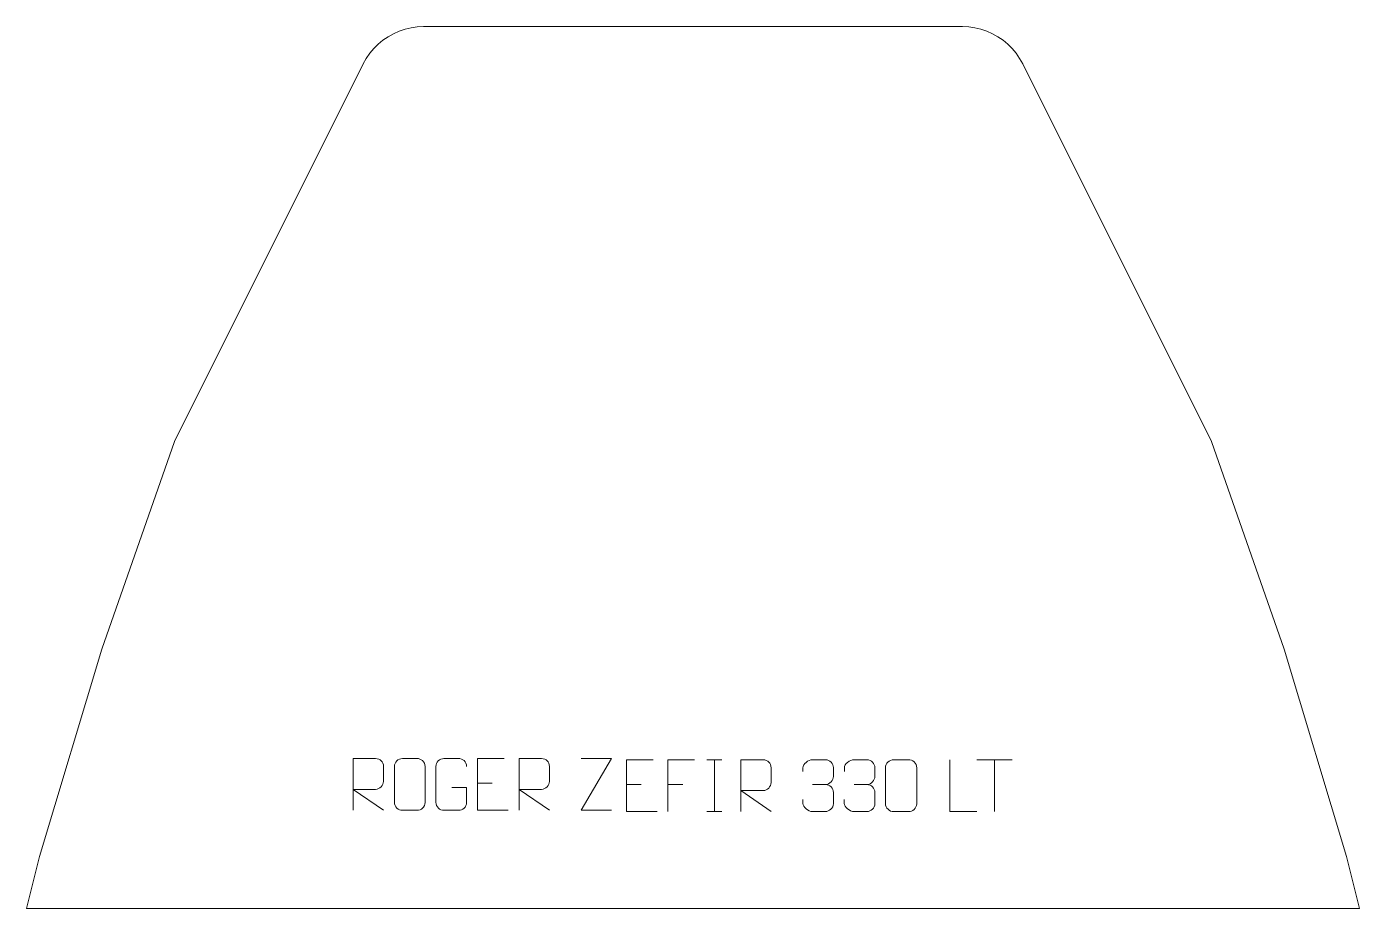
# Model space of a CAD drawing. Header units: millimetres. Extents: x -321 to 321, y 1002 to 1427.
import ezdxf

# ---------------------------------------------------------------- set-up
doc = ezdxf.new("R2010")
doc.units = ezdxf.units.MM
doc.header["$MEASUREMENT"] = 0
doc.layers.add('layer 1', color=7, linetype='Continuous')

msp = doc.modelspace()

# ---------------------------------------------------------------- linework, layer by layer
at = {"layer": 'layer 1', "color": 242, "lineweight": 9}
msp.add_open_spline([(-129.9997, 1427.4991), (-129.9997, 1427.4991), (129.9997, 1427.4991), (129.9997, 1427.4991), (129.9997, 1427.4991), (129.9997, 1427.4991), (132.9813, 1427.3607), (132.9813, 1427.3607), (132.9813, 1427.3607), (132.9813, 1427.3607), (135.9374, 1426.9492), (135.9374, 1426.9492), (135.9374, 1426.9492), (135.9374, 1426.9492), (138.8424, 1426.2674), (138.8424, 1426.2674), (138.8424, 1426.2674), (138.8424, 1426.2674), (141.6733, 1425.3196), (141.6733, 1425.3196), (141.6733, 1425.3196), (141.6733, 1425.3196), (144.4041, 1424.1168), (144.4041, 1424.1168), (144.4041, 1424.1168), (144.4041, 1424.1168), (147.0123, 1422.6651), (147.0123, 1422.6651), (147.0123, 1422.6651), (147.0123, 1422.6651), (149.4766, 1420.9812), (149.4766, 1420.9812), (149.4766, 1420.9812), (149.4766, 1420.9812), (151.7749, 1419.0761), (151.7749, 1419.0761), (151.7749, 1419.0761), (151.7749, 1419.0761), (153.8871, 1416.9688), (153.8871, 1416.9688), (153.8871, 1416.9688), (153.8871, 1416.9688), (155.7978, 1414.6746), (155.7978, 1414.6746), (155.7978, 1414.6746), (155.7978, 1414.6746), (157.4869, 1412.2155), (157.4869, 1412.2155), (157.4869, 1412.2155), (157.4869, 1412.2155), (158.9442, 1409.61), (158.9442, 1409.61), (158.9442, 1409.61), (158.9442, 1409.61), (250.0003, 1227.499), (250.0003, 1227.499), (250.0003, 1227.499), (250.0003, 1227.499), (284.9995, 1127.499), (284.9995, 1127.499), (284.9995, 1127.499), (284.9995, 1127.499), (314.9999, 1027.4986), (314.9999, 1027.4986), (314.9999, 1027.4986), (314.9999, 1027.4986), (321.2498, 1002.4996), (321.2498, 1002.4996), (321.2498, 1002.4996), (321.2498, 1002.4996), (-321.2498, 1002.4996), (-321.2498, 1002.4996), (-321.2498, 1002.4996), (-321.2498, 1002.4996), (-314.9999, 1027.4986), (-314.9999, 1027.4986), (-314.9999, 1027.4986), (-314.9999, 1027.4986), (-285.0006, 1127.499), (-285.0006, 1127.499), (-285.0006, 1127.499), (-285.0006, 1127.499), (-250.0003, 1227.499), (-250.0003, 1227.499), (-250.0003, 1227.499), (-250.0003, 1227.499), (-158.9442, 1409.61), (-158.9442, 1409.61), (-158.9442, 1409.61), (-158.9442, 1409.61), (-157.4884, 1412.2155), (-157.4884, 1412.2155), (-157.4884, 1412.2155), (-157.4884, 1412.2155), (-155.7978, 1414.6746), (-155.7978, 1414.6746), (-155.7978, 1414.6746), (-155.7978, 1414.6746), (-153.8875, 1416.9688), (-153.8875, 1416.9688), (-153.8875, 1416.9688), (-153.8875, 1416.9688), (-151.7749, 1419.0761), (-151.7749, 1419.0761), (-151.7749, 1419.0761), (-151.7749, 1419.0761), (-149.4766, 1420.9812), (-149.4766, 1420.9812), (-149.4766, 1420.9812), (-149.4766, 1420.9812), (-147.0134, 1422.6651), (-147.0134, 1422.6651), (-147.0134, 1422.6651), (-147.0134, 1422.6651), (-144.4041, 1424.1168), (-144.4041, 1424.1168), (-144.4041, 1424.1168), (-144.4041, 1424.1168), (-141.6733, 1425.3196), (-141.6733, 1425.3196), (-141.6733, 1425.3196), (-141.6733, 1425.3196), (-138.8435, 1426.2674), (-138.8435, 1426.2674), (-138.8435, 1426.2674), (-138.8435, 1426.2674), (-135.9374, 1426.9492), (-135.9374, 1426.9492), (-135.9374, 1426.9492), (-135.9374, 1426.9492), (-132.9813, 1427.3607), (-132.9813, 1427.3607), (-132.9813, 1427.3607), (-132.9813, 1427.3607), (-129.9997, 1427.4991), (-129.9997, 1427.4991)], degree=3, knots=[0, 0, 0, 0, 0.02857143, 0.02857143, 0.02857143, 0.02857143, 0.05714286, 0.05714286, 0.05714286, 0.05714286, 0.08571429, 0.08571429, 0.08571429, 0.08571429, 0.11428571, 0.11428571, 0.11428571, 0.11428571, 0.14285714, 0.14285714, 0.14285714, 0.14285714, 0.17142857, 0.17142857, 0.17142857, 0.17142857, 0.2, 0.2, 0.2, 0.2, 0.22857143, 0.22857143, 0.22857143, 0.22857143, 0.25714286, 0.25714286, 0.25714286, 0.25714286, 0.28571429, 0.28571429, 0.28571429, 0.28571429, 0.31428571, 0.31428571, 0.31428571, 0.31428571, 0.34285714, 0.34285714, 0.34285714, 0.34285714, 0.37142857, 0.37142857, 0.37142857, 0.37142857, 0.4, 0.4, 0.4, 0.4, 0.42857143, 0.42857143, 0.42857143, 0.42857143, 0.45714286, 0.45714286, 0.45714286, 0.45714286, 0.48571429, 0.48571429, 0.48571429, 0.48571429, 0.51428571, 0.51428571, 0.51428571, 0.51428571, 0.54285714, 0.54285714, 0.54285714, 0.54285714, 0.57142857, 0.57142857, 0.57142857, 0.57142857, 0.6, 0.6, 0.6, 0.6, 0.62857143, 0.62857143, 0.62857143, 0.62857143, 0.65714286, 0.65714286, 0.65714286, 0.65714286, 0.68571429, 0.68571429, 0.68571429, 0.68571429, 0.71428571, 0.71428571, 0.71428571, 0.71428571, 0.74285714, 0.74285714, 0.74285714, 0.74285714, 0.77142857, 0.77142857, 0.77142857, 0.77142857, 0.8, 0.8, 0.8, 0.8, 0.82857143, 0.82857143, 0.82857143, 0.82857143, 0.85714286, 0.85714286, 0.85714286, 0.85714286, 0.88571429, 0.88571429, 0.88571429, 0.88571429, 0.91428571, 0.91428571, 0.91428571, 0.91428571, 0.94285714, 0.94285714, 0.94285714, 0.94285714, 1, 1, 1, 1], dxfattribs=at)
at = {"layer": 'layer 1', "color": 250, "lineweight": 9}
for points, knots in [([(-163.8724, 1049.7522), (-163.8724, 1049.7522), (-163.8724, 1074.7057), (-163.8724, 1074.7057), (-163.8724, 1074.7057), (-160.2776, 1074.7057), (-156.6821, 1074.7057), (-153.0869, 1074.7057), (-153.0869, 1074.7057), (-150.7616, 1074.668), (-149.2043, 1073.178), (-149.2084, 1070.8116), (-149.2084, 1070.8116), (-149.2088, 1068.7761), (-149.2088, 1065.7167), (-149.2084, 1063.6807), (-149.2084, 1063.6807), (-149.2149, 1061.8052), (-151.0272, 1059.8634), (-153.0367, 1059.8443), (-153.0367, 1059.8443), (-153.0367, 1059.8443), (-163.8724, 1059.8443), (-163.8724, 1059.8443), (-163.8724, 1059.8443), (-163.8724, 1059.8443), (-149.2177, 1049.7522), (-149.2177, 1049.7522)], [0, 0, 0, 0, 0.125, 0.125, 0.125, 0.125, 0.25, 0.25, 0.25, 0.25, 0.375, 0.375, 0.375, 0.375, 0.5, 0.5, 0.5, 0.5, 0.625, 0.625, 0.625, 0.625, 0.75, 0.75, 0.75, 0.75, 1, 1, 1, 1]), ([(-140.06, 1074.7054), (-137.7343, 1074.7054), (-135.4082, 1074.7054), (-133.0821, 1074.7054), (-133.0821, 1074.7054), (-131.1355, 1074.741), (-129.1441, 1073.2494), (-129.1174, 1070.8118), (-129.1174, 1070.8118), (-129.1178, 1065.0649), (-129.1178, 1059.3176), (-129.1174, 1053.5699), (-129.1174, 1053.5699), (-129.2572, 1051.2465), (-130.9344, 1049.7669), (-133.0821, 1049.7561), (-133.0821, 1049.7561), (-135.414, 1049.7565), (-137.7459, 1049.7565), (-140.0774, 1049.7561), (-140.0774, 1049.7561), (-142.0024, 1049.6507), (-143.9745, 1051.5352), (-143.9633, 1053.5525), (-143.9633, 1053.5525), (-143.963, 1059.3226), (-143.963, 1065.0923), (-143.9633, 1070.8616), (-143.9633, 1070.8616), (-143.9591, 1072.9997), (-142.2124, 1074.7189), (-140.06, 1074.7054)], [0, 0, 0, 0, 0.11111111, 0.11111111, 0.11111111, 0.11111111, 0.22222222, 0.22222222, 0.22222222, 0.22222222, 0.33333333, 0.33333333, 0.33333333, 0.33333333, 0.44444444, 0.44444444, 0.44444444, 0.44444444, 0.55555556, 0.55555556, 0.55555556, 0.55555556, 0.66666667, 0.66666667, 0.66666667, 0.66666667, 0.77777778, 0.77777778, 0.77777778, 0.77777778, 1, 1, 1, 1]), ([(-116.2855, 1060.7379), (-116.2855, 1060.7379), (-109.1174, 1060.7379), (-109.1174, 1060.7379), (-109.1174, 1060.7379), (-109.1174, 1060.7379), (-109.1174, 1053.5698), (-109.1174, 1053.5698), (-109.1174, 1053.5698), (-109.2571, 1051.2464), (-110.9343, 1049.7668), (-113.0821, 1049.756), (-113.0821, 1049.756), (-115.4139, 1049.7564), (-117.7459, 1049.7564), (-120.0774, 1049.756), (-120.0774, 1049.756), (-122.0023, 1049.6506), (-123.9745, 1051.5351), (-123.9633, 1053.5524), (-123.9633, 1053.5524), (-123.9629, 1059.3225), (-123.9629, 1065.0922), (-123.9633, 1070.8615), (-123.9633, 1070.8615), (-123.9591, 1072.9996), (-122.2123, 1074.7188), (-120.06, 1074.7054), (-120.06, 1074.7054), (-117.7343, 1074.7054), (-115.4082, 1074.7054), (-113.0821, 1074.7054), (-113.0821, 1074.7054), (-111.1354, 1074.7408), (-109.144, 1073.2493), (-109.1174, 1070.8116)], [0, 0, 0, 0, 0.1, 0.1, 0.1, 0.1, 0.2, 0.2, 0.2, 0.2, 0.3, 0.3, 0.3, 0.3, 0.4, 0.4, 0.4, 0.4, 0.5, 0.5, 0.5, 0.5, 0.6, 0.6, 0.6, 0.6, 0.7, 0.7, 0.7, 0.7, 0.8, 0.8, 0.8, 0.8, 1, 1, 1, 1]), ([(-91.0994, 1074.7057), (-91.0994, 1074.7057), (-103.9733, 1074.7057), (-103.9733, 1074.7057), (-103.9733, 1074.7057), (-103.9733, 1074.7057), (-103.9733, 1049.7521), (-103.9733, 1049.7521), (-103.9733, 1049.7521), (-103.9733, 1049.7521), (-89.1075, 1049.7521), (-89.1075, 1049.7521)], [0, 0, 0, 0, 0.25, 0.25, 0.25, 0.25, 0.5, 0.5, 0.5, 0.5, 1, 1, 1, 1]), ([(-83.8724, 1049.7522), (-83.8724, 1049.7522), (-83.8724, 1074.7057), (-83.8724, 1074.7057), (-83.8724, 1074.7057), (-80.2776, 1074.7057), (-76.6821, 1074.7057), (-73.0869, 1074.7057), (-73.0869, 1074.7057), (-70.7616, 1074.668), (-69.2043, 1073.178), (-69.2084, 1070.8116), (-69.2084, 1070.8116), (-69.2088, 1068.7761), (-69.2088, 1065.7167), (-69.2084, 1063.6807), (-69.2084, 1063.6807), (-69.2149, 1061.8052), (-71.0272, 1059.8634), (-73.0367, 1059.8443), (-73.0367, 1059.8443), (-73.0367, 1059.8443), (-83.8724, 1059.8443), (-83.8724, 1059.8443), (-83.8724, 1059.8443), (-83.8724, 1059.8443), (-69.2177, 1049.7522), (-69.2177, 1049.7522)], [0, 0, 0, 0, 0.125, 0.125, 0.125, 0.125, 0.25, 0.25, 0.25, 0.25, 0.375, 0.375, 0.375, 0.375, 0.5, 0.5, 0.5, 0.5, 0.625, 0.625, 0.625, 0.625, 0.75, 0.75, 0.75, 0.75, 1, 1, 1, 1]), ([(-39.2429, 1049.7502), (-39.2429, 1049.7502), (-53.8619, 1049.7502), (-53.8619, 1049.7502), (-53.8619, 1049.7502), (-53.8619, 1049.7502), (-39.2186, 1074.7076), (-39.2186, 1074.7076), (-39.2186, 1074.7076), (-39.2186, 1074.7076), (-53.8619, 1074.7076), (-53.8619, 1074.7076)], [0, 0, 0, 0, 0.25, 0.25, 0.25, 0.25, 0.5, 0.5, 0.5, 0.5, 1, 1, 1, 1]), ([(-19.2504, 1074.1086), (-19.2504, 1074.1086), (-32.1243, 1074.1086), (-32.1243, 1074.1086), (-32.1243, 1074.1086), (-32.1243, 1074.1086), (-32.1243, 1049.155), (-32.1243, 1049.155), (-32.1243, 1049.155), (-32.1243, 1049.155), (-17.2585, 1049.155), (-17.2585, 1049.155)], [0, 0, 0, 0, 0.25, 0.25, 0.25, 0.25, 0.5, 0.5, 0.5, 0.5, 1, 1, 1, 1]), ([(0.7497, 1074.1086), (0.7497, 1074.1086), (-12.1243, 1074.1086), (-12.1243, 1074.1086), (-12.1243, 1074.1086), (-12.1243, 1074.1086), (-12.1243, 1049.155), (-12.1243, 1049.155)], [0, 0, 0, 0, 0.33333333, 0.33333333, 0.33333333, 0.33333333, 1, 1, 1, 1]), ([(22.9807, 1049.1551), (22.9807, 1049.1551), (22.9807, 1074.1086), (22.9807, 1074.1086), (22.9807, 1074.1086), (26.5755, 1074.1086), (30.171, 1074.1086), (33.7662, 1074.1086), (33.7662, 1074.1086), (36.0915, 1074.0709), (37.6488, 1072.5809), (37.6447, 1070.2145), (37.6447, 1070.2145), (37.6443, 1068.179), (37.6443, 1065.1196), (37.6447, 1063.0836), (37.6447, 1063.0836), (37.6382, 1061.2081), (35.8259, 1059.2663), (33.8164, 1059.2472), (33.8164, 1059.2472), (33.8164, 1059.2472), (22.9807, 1059.2472), (22.9807, 1059.2472), (22.9807, 1059.2472), (22.9807, 1059.2472), (37.6354, 1049.1551), (37.6354, 1049.1551)], [0, 0, 0, 0, 0.125, 0.125, 0.125, 0.125, 0.25, 0.25, 0.25, 0.25, 0.375, 0.375, 0.375, 0.375, 0.5, 0.5, 0.5, 0.5, 0.625, 0.625, 0.625, 0.625, 0.75, 0.75, 0.75, 0.75, 1, 1, 1, 1]), ([(52.9655, 1068.4139), (52.9655, 1068.4139), (52.9655, 1070.2711), (52.9655, 1070.2711), (52.9655, 1070.2711), (52.9512, 1072.013), (55.6157, 1074.1311), (57.6748, 1074.1084), (57.6748, 1074.1084), (59.7389, 1074.1084), (61.8029, 1074.1084), (63.8666, 1074.1084), (63.8666, 1074.1084), (66.0611, 1074.1172), (67.6594, 1072.2704), (67.7038, 1070.3583), (67.7038, 1070.3583), (67.7034, 1068.9232), (67.7034, 1067.4881), (67.7038, 1066.0526), (67.7038, 1066.0526), (67.6552, 1064.3991), (66.0526, 1062.1691), (63.8543, 1062.1791), (63.8543, 1062.1791), (66.058, 1062.1679), (67.666, 1060.3647), (67.72, 1058.3052), (67.72, 1058.3052), (67.7196, 1056.5205), (67.7196, 1054.7358), (67.72, 1052.9507), (67.72, 1052.9507), (67.7301, 1050.8893), (65.6752, 1049.1262), (63.8543, 1049.1343), (63.8543, 1049.1343), (61.789, 1049.1346), (59.7238, 1049.1346), (57.6582, 1049.1343), (57.6582, 1049.1343), (55.4896, 1049.1458), (52.9586, 1051.546), (52.94, 1053.0078), (52.94, 1053.0078), (52.94, 1053.0078), (52.94, 1054.9164), (52.94, 1054.9164)], [0, 0, 0, 0, 0.07692308, 0.07692308, 0.07692308, 0.07692308, 0.15384615, 0.15384615, 0.15384615, 0.15384615, 0.23076923, 0.23076923, 0.23076923, 0.23076923, 0.30769231, 0.30769231, 0.30769231, 0.30769231, 0.38461538, 0.38461538, 0.38461538, 0.38461538, 0.46153846, 0.46153846, 0.46153846, 0.46153846, 0.53846154, 0.53846154, 0.53846154, 0.53846154, 0.61538462, 0.61538462, 0.61538462, 0.61538462, 0.69230769, 0.69230769, 0.69230769, 0.69230769, 0.76923077, 0.76923077, 0.76923077, 0.76923077, 0.84615385, 0.84615385, 0.84615385, 0.84615385, 1, 1, 1, 1]), ([(72.9655, 1068.4139), (72.9655, 1068.4139), (72.9655, 1070.2711), (72.9655, 1070.2711), (72.9655, 1070.2711), (72.9512, 1072.013), (75.6157, 1074.1311), (77.6748, 1074.1084), (77.6748, 1074.1084), (79.7389, 1074.1084), (81.8029, 1074.1084), (83.8666, 1074.1084), (83.8666, 1074.1084), (86.0611, 1074.1172), (87.6594, 1072.2704), (87.7038, 1070.3583), (87.7038, 1070.3583), (87.7034, 1068.9232), (87.7034, 1067.4881), (87.7038, 1066.0526), (87.7038, 1066.0526), (87.6552, 1064.3991), (86.0526, 1062.1691), (83.8543, 1062.1791), (83.8543, 1062.1791), (86.058, 1062.1679), (87.666, 1060.3647), (87.72, 1058.3052), (87.72, 1058.3052), (87.7196, 1056.5205), (87.7196, 1054.7358), (87.72, 1052.9507), (87.72, 1052.9507), (87.7301, 1050.8893), (85.6752, 1049.1262), (83.8543, 1049.1343), (83.8543, 1049.1343), (81.789, 1049.1346), (79.7238, 1049.1346), (77.6582, 1049.1343), (77.6582, 1049.1343), (75.4896, 1049.1458), (72.9586, 1051.546), (72.94, 1053.0078), (72.94, 1053.0078), (72.94, 1053.0078), (72.94, 1054.9164), (72.94, 1054.9164)], [0, 0, 0, 0, 0.07692308, 0.07692308, 0.07692308, 0.07692308, 0.15384615, 0.15384615, 0.15384615, 0.15384615, 0.23076923, 0.23076923, 0.23076923, 0.23076923, 0.30769231, 0.30769231, 0.30769231, 0.30769231, 0.38461538, 0.38461538, 0.38461538, 0.38461538, 0.46153846, 0.46153846, 0.46153846, 0.46153846, 0.53846154, 0.53846154, 0.53846154, 0.53846154, 0.61538462, 0.61538462, 0.61538462, 0.61538462, 0.69230769, 0.69230769, 0.69230769, 0.69230769, 0.76923077, 0.76923077, 0.76923077, 0.76923077, 0.84615385, 0.84615385, 0.84615385, 0.84615385, 1, 1, 1, 1]), ([(96.7493, 1074.1207), (99.1154, 1074.1207), (101.4819, 1074.1207), (103.8484, 1074.1207), (103.8484, 1074.1207), (105.8289, 1074.1563), (107.8549, 1072.662), (107.882, 1070.2199), (107.882, 1070.2199), (107.8816, 1064.4625), (107.8816, 1058.7047), (107.882, 1052.9465), (107.882, 1052.9465), (107.7399, 1050.6189), (106.0335, 1049.1366), (103.8484, 1049.1258), (103.8484, 1049.1258), (101.476, 1049.1262), (99.1036, 1049.1262), (96.7316, 1049.1258), (96.7316, 1049.1258), (94.7731, 1049.0202), (92.7667, 1050.9081), (92.7781, 1052.9291), (92.7781, 1052.9291), (92.7785, 1058.7097), (92.7785, 1064.49), (92.7781, 1070.2698), (92.7781, 1070.2698), (92.7824, 1072.4118), (94.5595, 1074.1343), (96.7493, 1074.1207)], [0, 0, 0, 0, 0.11111111, 0.11111111, 0.11111111, 0.11111111, 0.22222222, 0.22222222, 0.22222222, 0.22222222, 0.33333333, 0.33333333, 0.33333333, 0.33333333, 0.44444444, 0.44444444, 0.44444444, 0.44444444, 0.55555556, 0.55555556, 0.55555556, 0.55555556, 0.66666667, 0.66666667, 0.66666667, 0.66666667, 0.77777778, 0.77777778, 0.77777778, 0.77777778, 1, 1, 1, 1]), ([(136.8045, 1049.1446), (136.8045, 1049.1446), (123.8554, 1049.1446), (123.8554, 1049.1446), (123.8554, 1049.1446), (123.8554, 1049.1446), (123.8554, 1074.0982), (123.8554, 1074.0982)], [0, 0, 0, 0, 0.33333333, 0.33333333, 0.33333333, 0.33333333, 1, 1, 1, 1])]:
    msp.add_open_spline(points, degree=3, knots=knots, dxfattribs=at)
for points in [[(6.7286, 1074.1086), (6.7286, 1074.1086), (13.8967, 1074.1086), (13.8967, 1074.1086)], [(10.3126, 1074.1086), (10.3126, 1074.1086), (10.3126, 1049.1551), (10.3126, 1049.1551)], [(136.8363, 1074.0747), (136.8363, 1074.0747), (153.8235, 1074.0747), (153.8235, 1074.0747)], [(145.3301, 1049.1447), (145.3301, 1049.1447), (145.3301, 1074.0982), (145.3301, 1074.0982)], [(-103.9733, 1062.826), (-103.9733, 1062.826), (-96.8052, 1062.826), (-96.8052, 1062.826)], [(-32.1243, 1062.2289), (-32.1243, 1062.2289), (-24.9562, 1062.2289), (-24.9562, 1062.2289)], [(-12.1243, 1062.2289), (-12.1243, 1062.2289), (-4.9562, 1062.2289), (-4.9562, 1062.2289)], [(57.6752, 1062.1687), (57.6752, 1062.1687), (63.8716, 1062.1687), (63.8716, 1062.1687)], [(77.6752, 1062.1687), (77.6752, 1062.1687), (83.8716, 1062.1687), (83.8716, 1062.1687)], [(6.7286, 1049.1551), (6.7286, 1049.1551), (13.8967, 1049.1551), (13.8967, 1049.1551)]]:
    msp.add_open_spline(points, degree=3, dxfattribs=at)

doc.saveas('drawing.dxf')
